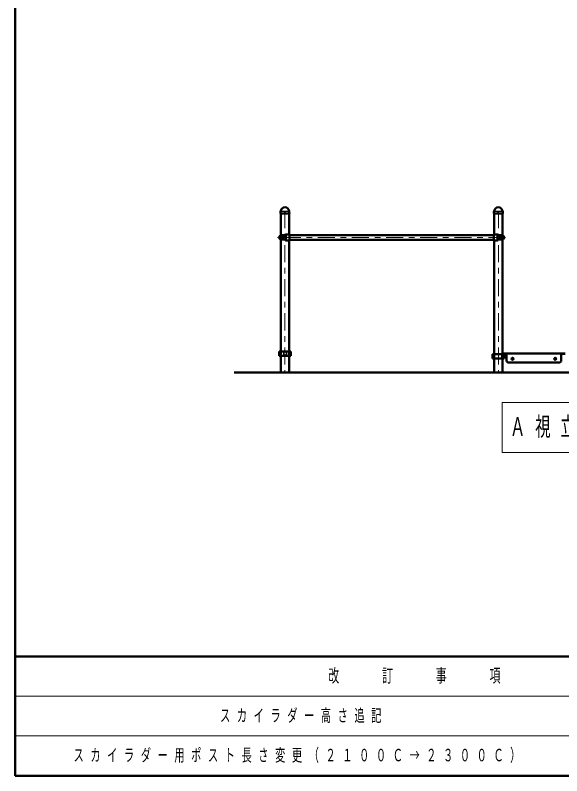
# Model space of a CAD drawing. Units: millimetres on the paper, scale 1:60. Extents: x -385 to 0, y -594 to 267.
# Drawn here: x -385 to -289, y -297 to -163.2 of the extents above; entities that cross this region are included whole.
import ezdxf

# ---------------------------------------------------------------- set-up
doc = ezdxf.new("R2010")
doc.units = ezdxf.units.MM
doc.linetypes.add('USER1', pattern=[4.5, 2.5, -2])
doc.linetypes.add('USER2', pattern=[6, 3, -1, 1, -1])
doc.layers.add('LY_1', color=140, linetype='Continuous', lineweight=50)
doc.styles.add('ＭＳ ゴシック', font='')
doc.styles.get('ＭＳ ゴシック').set_extended_font_data('MS Gothic')

msp = doc.modelspace()

# ---------------------------------------------------------------- linework, layer by layer
at = {"layer": 'LY_1', "color": 7}
for p, q in [((-385, -30), (-385, -297)), ((-160.318, -226.069), (-346.533, -226.069)), ((-385, -276), (0, -276)), ((-385, -297), (0, -297))]:
    msp.add_line(p, q, dxfattribs=at)
at = {"layer": 'LY_1'}
for p, q in [((-338.377, -198.077), (-338.37, -197.747)), ((-338.35, -197.698), (-338.331, -197.68)), ((-336.856, -197.698), (-336.874, -197.68)), ((-336.829, -198.077), (-336.835, -197.747)), ((-300.877, -198.077), (-300.87, -197.747)), ((-300.85, -197.698), (-300.831, -197.68)), ((-299.356, -197.698), (-299.374, -197.68)), ((-299.329, -198.077), (-299.335, -197.747)), ((-338.369, -198.085), (-338.377, -198.077)), ((-338.369, -198.085), (-336.837, -198.085)), ((-338.345, -201.944), (-338.345, -198.085)), ((-336.86, -201.777), (-336.86, -198.085)), ((-336.829, -198.077), (-336.837, -198.085)), ((-300.869, -198.085), (-300.877, -198.077)), ((-300.869, -198.085), (-299.337, -198.085)), ((-300.845, -201.777), (-300.845, -198.085)), ((-299.36, -201.944), (-299.36, -198.085)), ((-299.329, -198.077), (-299.337, -198.085)), ((-338.371, -201.944), (-337.661, -201.944)), ((-337.628, -201.977), (-337.628, -202.661)), ((-337.56, -201.944), (-337.56, -202.694)), ((-337.46, -201.944), (-337.56, -201.944)), ((-337.46, -201.944), (-337.46, -202.694)), ((-336.79, -201.777), (-337.394, -201.777)), ((-336.79, -201.777), (-336.79, -202.861)), ((-300.915, -201.914), (-336.79, -201.914)), ((-300.915, -201.777), (-300.915, -202.861)), ((-300.915, -201.777), (-300.312, -201.777)), ((-300.245, -201.944), (-300.245, -202.694)), ((-300.245, -201.944), (-300.145, -201.944)), ((-300.145, -201.944), (-300.145, -202.694)), ((-300.078, -201.977), (-300.078, -202.661)), ((-299.334, -201.944), (-300.044, -201.944)), ((-338.548, -202.152), (-338.553, -202.152)), ((-338.548, -202.486), (-338.553, -202.486)), ((-338.369, -202.694), (-337.661, -202.694)), ((-338.345, -226.069), (-338.345, -202.694)), ((-337.872, -202.166), (-338.157, -202.151)), ((-337.872, -202.472), (-338.157, -202.487)), ((-337.872, -202.166), (-337.872, -202.472)), ((-337.46, -202.694), (-337.56, -202.694)), ((-337.46, -202.169), (-337.444, -202.169)), ((-337.46, -202.169), (-337.46, -202.469)), ((-337.46, -202.469), (-337.444, -202.469)), ((-336.79, -202.861), (-337.394, -202.861)), ((-337.36, -202.252), (-337.36, -202.386)), ((-336.86, -226.069), (-336.86, -202.861)), ((-300.915, -202.724), (-336.79, -202.724)), ((-300.915, -202.861), (-300.312, -202.861)), ((-300.845, -226.069), (-300.845, -202.861)), ((-300.345, -202.252), (-300.345, -202.386)), ((-300.245, -202.169), (-300.262, -202.169)), ((-300.245, -202.469), (-300.262, -202.469)), ((-300.245, -202.169), (-300.245, -202.469)), ((-300.245, -202.694), (-300.145, -202.694)), ((-299.336, -202.694), (-300.044, -202.694)), ((-299.833, -202.166), (-299.549, -202.151)), ((-299.833, -202.166), (-299.833, -202.472)), ((-299.833, -202.472), (-299.549, -202.487)), ((-299.36, -226.069), (-299.36, -202.694)), ((-299.157, -202.152), (-299.153, -202.152)), ((-299.157, -202.486), (-299.153, -202.486)), ((-338.633, -222.361), (-338.633, -223.111)), ((-336.573, -222.361), (-338.633, -222.361)), ((-336.573, -223.111), (-338.633, -223.111)), ((-338.494, -222.361), (-338.494, -223.111)), ((-336.907, -222.361), (-336.907, -223.111)), ((-336.751, -222.361), (-336.751, -223.111)), ((-336.702, -222.361), (-336.702, -223.111)), ((-336.573, -222.361), (-336.573, -223.111)), ((-301.133, -222.836), (-301.133, -223.586)), ((-299.073, -222.836), (-301.133, -222.836)), ((-300.994, -222.836), (-300.994, -223.586)), ((-299.407, -222.836), (-299.407, -223.586)), ((-299.36, -222.736), (-298.644, -222.736)), ((-299.36, -222.774), (-298.644, -222.774)), ((-299.251, -222.836), (-299.251, -223.586)), ((-299.202, -222.836), (-299.202, -223.586)), ((-299.073, -222.836), (-299.073, -223.586)), ((-298.644, -222.786), (-298.644, -223.986)), ((-298.594, -222.736), (-289.111, -222.736)), ((-288.345, -222.736), (-289.061, -222.736)), ((-288.345, -222.774), (-289.061, -222.774)), ((-289.061, -222.786), (-289.061, -223.986)), ((-299.073, -223.586), (-301.133, -223.586)), ((-298.311, -224.319), (-293.853, -224.319)), ((-297.669, -223.614), (-297.603, -223.575)), ((-297.669, -223.614), (-297.669, -223.691)), ((-297.669, -223.691), (-297.603, -223.729)), ((-297.603, -223.575), (-297.536, -223.614)), ((-297.603, -223.729), (-297.536, -223.691)), ((-297.536, -223.614), (-297.536, -223.691)), ((-293.853, -224.319), (-289.394, -224.319)), ((-290.169, -223.614), (-290.103, -223.575)), ((-290.169, -223.614), (-290.169, -223.691)), ((-290.169, -223.691), (-290.103, -223.729)), ((-290.103, -223.575), (-290.036, -223.614)), ((-290.103, -223.729), (-290.036, -223.691)), ((-290.036, -223.614), (-290.036, -223.691))]:
    msp.add_line(p, q, dxfattribs=at)
at = {"layer": 'LY_1', "color": 7, "lineweight": 13}
for p, q in [((-338.347, -197.727), (-336.858, -197.727)), ((-338.317, -197.669), (-336.891, -197.669)), ((-300.847, -197.727), (-299.358, -197.727)), ((-300.817, -197.669), (-299.391, -197.669)), ((-299.453, -231.361), (-299.453, -240.161)), ((-242.653, -231.361), (-299.453, -231.361)), ((-299.453, -240.161), (-242.653, -240.161)), ((-385, -283), (-243.5, -283)), ((-385, -290), (-243.5, -290))]:
    msp.add_line(p, q, dxfattribs=at)
at = {"layer": 'LY_1', "color": 7, "linetype": 'USER2', "lineweight": 13}
for p, q in [((-337.603, -197.661), (-337.603, -226.069)), ((-300.103, -197.661), (-300.103, -226.069)), ((-298.835, -202.319), (-338.907, -202.319))]:
    msp.add_line(p, q, dxfattribs=at)
at = {"layer": 'LY_1', "color": 7, "linetype": 'USER1', "lineweight": 13}
for p, q in [((-338.353, -201.961), (-338.353, -202.677)), ((-299.353, -201.961), (-299.353, -202.677)), ((-337.877, -202.236), (-337.46, -202.236)), ((-337.877, -202.402), (-337.877, -202.236)), ((-337.877, -202.402), (-337.46, -202.402)), ((-337.736, -202.173), (-337.872, -202.166)), ((-337.736, -202.465), (-337.872, -202.472)), ((-337.728, -202.177), (-337.861, -202.177)), ((-337.861, -202.177), (-337.861, -202.461)), ((-337.728, -202.461), (-337.861, -202.461)), ((-337.728, -202.182), (-337.728, -202.456)), ((-337.628, -202.219), (-337.728, -202.219)), ((-337.628, -202.419), (-337.728, -202.419)), ((-337.46, -202.219), (-337.56, -202.219)), ((-337.46, -202.419), (-337.56, -202.419)), ((-300.245, -202.219), (-300.145, -202.219)), ((-299.829, -202.236), (-300.245, -202.236)), ((-299.829, -202.402), (-300.245, -202.402)), ((-300.245, -202.419), (-300.145, -202.419)), ((-300.078, -202.219), (-299.978, -202.219)), ((-300.078, -202.419), (-299.978, -202.419)), ((-299.978, -202.177), (-299.844, -202.177)), ((-299.978, -202.182), (-299.978, -202.456)), ((-299.978, -202.461), (-299.844, -202.461)), ((-299.97, -202.173), (-299.833, -202.166)), ((-299.97, -202.465), (-299.833, -202.472)), ((-299.844, -202.177), (-299.844, -202.461)), ((-299.829, -202.402), (-299.829, -202.236))]:
    msp.add_line(p, q, dxfattribs=at)
at = {"layer": 'LY_1'}
for centre, radius in [((-337.603, -197.952), 0.05), ((-300.103, -197.952), 0.05), ((-297.603, -223.652), 0.175), ((-290.103, -223.652), 0.175)]:
    msp.add_circle(centre, radius, dxfattribs=at)
at = {"layer": 'LY_1', "color": 7, "linetype": 'USER1', "lineweight": 13}
for centre, radius in [((-337.603, -222.736), 0.283), ((-297.603, -223.652), 0.104), ((-290.103, -223.652), 0.104)]:
    msp.add_circle(centre, radius, dxfattribs=at)
at = {"layer": 'LY_1', "color": 7, "lineweight": 13}
for centre, radius in [((-297.603, -223.652), 0.2), ((-297.603, -223.652), 0.0917), ((-290.103, -223.652), 0.2), ((-290.103, -223.652), 0.0917)]:
    msp.add_circle(centre, radius, dxfattribs=at)
at = {"layer": 'LY_1'}
for centre, radius, start, end in [((-338.3, -197.748), 0.07, 135, 178.99605), ((-338.364, -197.647), 0.0467, 315, 353.3676), ((-337.603, -197.736), 0.72, 90, 173.3676), ((-337.603, -197.736), 0.72, 6.6324, 90), ((-336.841, -197.647), 0.0467, 186.6324, 225), ((-336.905, -197.748), 0.07, 1.00395, 45), ((-300.8, -197.748), 0.07, 135, 178.99605), ((-300.864, -197.647), 0.0467, 315, 353.3676), ((-300.103, -197.736), 0.72, 90, 173.3676), ((-300.103, -197.736), 0.72, 6.6324, 90), ((-299.341, -197.647), 0.0467, 186.6324, 225), ((-299.405, -197.748), 0.07, 1.00395, 45), ((-337.526, -202.714), 1.167, 140.22094, 154.44159), ((-338.371, -202.011), 0.0667, 90, 140.22094), ((-337.661, -201.977), 0.0333, 0, 90), ((-337.394, -201.944), 0.167, 90, 180), ((-300.312, -201.944), 0.167, 0, 90), ((-300.044, -201.977), 0.0333, 90, 180), ((-299.334, -202.011), 0.0667, 39.77906, 90), ((-300.18, -202.714), 1.167, 25.55841, 39.77906), ((-338.353, -202.319), 0.267, 143.1301, 216.8699), ((-338.353, -202.319), 0.25, 154.44159, 205.55841), ((-337.526, -201.923), 1.167, 205.55841, 219.77906), ((-338.553, -202.169), 0.0167, 90, 143.1301), ((-338.553, -202.469), 0.0167, 216.8699, 270), ((-338.371, -202.627), 0.0667, 219.77906, 270), ((-337.994, -202.319), 0.232, 154.69944, 205.30056), ((-337.148, -202.719), 1.167, 151.38495, 154.69944), ((-337.148, -201.919), 1.167, 205.30056, 208.61505), ((-338.158, -202.168), 0.0167, 87, 151.38495), ((-338.158, -202.47), 0.0167, 208.61505, 273), ((-337.661, -202.661), 0.0333, 270, 0), ((-337.394, -202.694), 0.167, 180, 270), ((-337.444, -202.252), 0.0833, 0, 90), ((-337.444, -202.386), 0.0833, 270, 0), ((-300.262, -202.252), 0.0833, 90, 180), ((-300.262, -202.386), 0.0833, 180, 270), ((-300.312, -202.694), 0.167, 270, 0), ((-300.044, -202.661), 0.0333, 180, 270), ((-299.548, -202.168), 0.0167, 28.61505, 93), ((-299.548, -202.47), 0.0167, 267, 331.38495), ((-300.558, -202.719), 1.167, 25.30055, 28.61505), ((-300.558, -201.919), 1.167, 331.38495, 334.69945), ((-299.712, -202.319), 0.232, 334.69945, 25.30055), ((-299.334, -202.627), 0.0667, 270, 320.22094), ((-300.18, -201.923), 1.167, 320.22094, 334.44159), ((-299.153, -202.169), 0.0167, 36.8699, 90), ((-299.153, -202.469), 0.0167, 270, 323.1301), ((-299.353, -202.319), 0.267, 323.1301, 36.8699), ((-299.353, -202.319), 0.25, 334.44159, 25.55841), ((-298.594, -222.786), 0.05, 90, 180), ((-289.111, -222.786), 0.05, 0, 90), ((-298.311, -223.986), 0.333, 180, 270), ((-289.394, -223.986), 0.333, 270, 0)]:
    msp.add_arc(centre, radius, start, end, dxfattribs=at)
at = {"layer": 'LY_1', "color": 7, "linetype": 'USER1', "lineweight": 13}
for centre, radius, start, end in [((-338.369, -201.961), 0.0167, 0, 91.98888), ((-299.336, -201.961), 0.0167, 88.01112, 180), ((-338.369, -202.677), 0.0167, 270, 0), ((-337.736, -202.182), 0.0083, 0, 88), ((-337.736, -202.182), 0.0083, 0, 88), ((-337.736, -202.456), 0.0083, 272, 0), ((-337.736, -202.456), 0.0083, 273, 0), ((-299.969, -202.182), 0.0083, 92, 180), ((-299.969, -202.182), 0.0083, 92, 180), ((-299.969, -202.456), 0.0083, 180, 268), ((-299.969, -202.456), 0.0083, 180, 267), ((-299.336, -202.677), 0.0167, 180, 270)]:
    msp.add_arc(centre, radius, start, end, dxfattribs=at)

# ---------------------------------------------------------------- texts
at = {"layer": 'LY_1', "color": 7, "style": 'ＭＳ ゴシック'}
for s, insert, char_height, attachment_point in [('\\T1.64;\\W0.6;Ａ視立面図\u3000Ｓ＝１／６０', (-298.053, -235.761), 3.299, 4), ('\\T1.64;\\W0.6;改\u3000\u3000訂\u3000\u3000事\u3000\u3000項', (-314.25, -279.5), 2.346, 5), ('\\T1.64;\\W0.6;スカイラダー高さ追記', (-334.25, -286.5), 2.199, 5), ('\\T1.64;\\W0.6;スカイラダー用ポスト長さ変更（２１００Ｃ→２３００Ｃ）', (-374.75, -293.5), 2.199, 4)]:
    msp.add_mtext(s, dxfattribs=dict(at, insert=insert, char_height=char_height, attachment_point=attachment_point))

doc.saveas('drawing.dxf')
